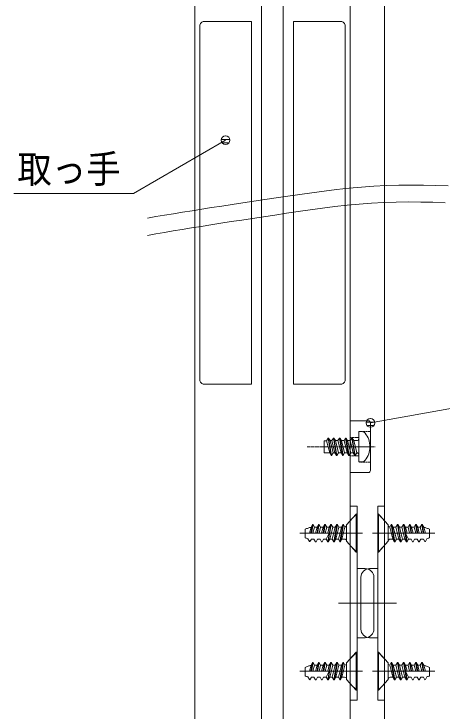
# Model space of a CAD drawing. Units: millimetres, scale not verified. Extents: x -6062 to 6062, y -3045 to 3045.
# Drawn here: x 531 to 1027, y -1266 to -459 of the extents above; entities that cross this region are included whole.
import ezdxf
from ezdxf.enums import TextEntityAlignment as Align

# ---------------------------------------------------------------- set-up
doc = ezdxf.new("R2010")
doc.units = ezdxf.units.MM
doc.header["$LTSCALE"] = 20
doc.linetypes.add('DASHED1', pattern=[1.8, 1.2, -0.6])
doc.layers.add('0-3_2寸法-3', color=7, linetype='Continuous', lineweight=9)
doc.layers.add('0-4_3一般', color=7, linetype='Continuous', lineweight=9)
doc.styles.add('ＭＳ ゴシック', font='')
doc.styles.get('ＭＳ ゴシック').set_extended_font_data('MS Gothic')

# ---------------------------------------------------------------- blocks, each defined once
blk = doc.blocks.new('グループ-11')
at = {"layer": '0-4_3一般'}
blk.add_line((54963.7, -37700), (54963.7, 16304.9), dxfattribs=at)
blk = doc.blocks.new('グループ-58')
at = {"layer": '0-4_3一般'}
for p, q in [((54303.7, -23960), (54083.7, -24210)), ((54303.7, -23960), (54323.7, -23960)), ((54303.7, -23960), (54303.7, -24840)), ((54323.7, -23960), (54323.7, -24840)), ((53254.6, -24400), (53290.3, -24200)), ((53290.3, -24200), (53258.6, -24260)), ((53303.7, -24200), (53268.1, -24400)), ((53290.3, -24200), (53303.7, -24200)), ((53338.3, -24260), (53303.7, -24200)), ((53431.7, -24200), (53396.3, -24400)), ((53397, -24260), (53431.7, -24200)), ((53409.7, -24400), (53445, -24200)), ((53431.7, -24200), (53445, -24200)), ((53479.6, -24260), (53445, -24200)), ((53573, -24200), (53537.7, -24400)), ((53551, -24400), (53586.3, -24200)), ((53714.3, -24200), (53643.7, -24600)), ((53679.7, -24260), (53714.3, -24200)), ((53714.3, -24200), (53727.7, -24200)), ((53762.3, -24260), (53727.7, -24200)), ((53855.7, -24200), (53785, -24600)), ((53821, -24260), (53855.7, -24200)), ((53855.7, -24200), (53869, -24200)), ((53903.6, -24260), (53869, -24200)), ((53997, -24200), (53926.3, -24600)), ((53962.4, -24260), (53997, -24200)), ((53997, -24200), (54010.3, -24200)), ((54045, -24260), (54010.3, -24200)), ((54083.7, -24590), (54083.7, -24210)), ((53123.7, -24311.6), (53123.7, -24511.6)), ((53258.6, -24260), (53219.9, -24400)), ((53302.3, -24400), (53338.3, -24260)), ((53338.3, -24260), (53397, -24260)), ((53397, -24260), (53360.5, -24404.6)), ((53444.3, -24400), (53479.6, -24260)), ((53479.6, -24260), (53538.4, -24260)), ((53538.4, -24260), (53503, -24400)), ((53621, -24260), (53679.7, -24260)), ((53679.7, -24260), (53644.4, -24400)), ((53691.6, -24540), (53762.3, -24260)), ((53762.3, -24260), (53821, -24260)), ((53833, -24540), (53903.6, -24260)), ((53962.4, -24260), (53903.6, -24260)), ((53974.3, -24540), (54045, -24260)), ((54343.7, -24400), (53000, -24400)), ((53123.7, -24400), (53585.6, -24400)), ((53183.2, -24532.8), (53219.7, -24595.9)), ((53233, -24597.8), (53266.4, -24540)), ((53326.4, -24540), (53266.4, -24540)), ((53326.4, -24540), (53361, -24600)), ((53374.3, -24600), (53409, -24540)), ((53467.7, -24540), (53407.7, -24540)), ((53467.7, -24540), (53502.3, -24600)), ((53515.7, -24600), (53550.3, -24540)), ((53609, -24540), (53549.1, -24540)), ((53609, -24540), (53679, -24400)), ((53609, -24540), (53643.7, -24600)), ((53657, -24600), (53691.6, -24540)), ((53750.4, -24540), (53691.6, -24540)), ((53798.3, -24600), (53833, -24540)), ((53833, -24540), (53891.7, -24540)), ((53939.7, -24600), (53974.3, -24540)), ((54033.7, -24540), (53974.3, -24540)), ((54392, -24400), (54343.7, -24400)), ((53219.7, -24595.9), (53233, -24597.8)), ((53502.3, -24600), (53515.7, -24600))]:
    blk.add_line(p, q, dxfattribs=at)
for points in [[(53538.4, -24260), (53573, -24200), (53586.3, -24200)], [(53585.6, -24400), (53621, -24260), (53586.3, -24200)], [(53643.7, -24600), (53657, -24600), (53727.7, -24200)], [(53785, -24600), (53798.3, -24600), (53869, -24200)], [(53926.3, -24600), (53939.7, -24600), (54010.3, -24200)], [(53821, -24260), (53750.4, -24540), (53785, -24600)], [(53962.4, -24260), (53891.7, -24540), (53926.3, -24600)], [(53326.4, -24540), (53361, -24600), (53374.3, -24600)], [(54083.7, -24590), (54303.7, -24840), (54323.7, -24840)]]:
    blk.add_lwpolyline(points, dxfattribs=at)
for centre, radius, start, end in [((54033.7, -24210), 50, 321.14663, 0), ((53493.7, -25135.7), 903.4, 109.66508, 114.17755), ((53493.7, -25135.7), 903.4, 105.1526, 109.66508), ((54033.7, -24210), 50, 282.29326, 321.14663), ((53271.8, -24140), 400, 248.26794, 252.79288), ((53271.8, -24140), 400, 252.79288, 257.31783), ((54033.7, -24590), 50, 45, 90), ((54033.7, -24590), 50, 0, 45)]:
    blk.add_arc(centre, radius, start, end, dxfattribs=at)
blk = doc.blocks.new('グループ-59')
at = {"layer": '0-4_3一般'}
for p, q in [((54303.7, -20760), (54083.7, -21010)), ((54303.7, -20760), (54303.7, -21640)), ((54303.7, -20760), (54323.7, -20760)), ((54323.7, -20760), (54323.7, -21640)), ((53123.7, -21111.6), (53123.7, -21311.6)), ((53258.6, -21060), (53219.9, -21200)), ((53254.6, -21200), (53290.3, -21000)), ((53290.3, -21000), (53258.6, -21060)), ((53303.7, -21000), (53268.1, -21200)), ((53290.3, -21000), (53303.7, -21000)), ((53338.3, -21060), (53397, -21060)), ((53397, -21060), (53360.5, -21204.6)), ((53431.7, -21000), (53396.3, -21200)), ((53409.7, -21200), (53445, -21000)), ((53479.6, -21060), (53538.4, -21060)), ((53538.4, -21060), (53503, -21200)), ((53573, -21000), (53537.7, -21200)), ((53538.4, -21060), (53573, -21000)), ((53551, -21200), (53586.3, -21000)), ((53573, -21000), (53586.3, -21000)), ((53585.6, -21200), (53621, -21060)), ((53621, -21060), (53586.3, -21000)), ((53621, -21060), (53679.7, -21060)), ((53679.7, -21060), (53644.4, -21200)), ((53657, -21400), (53727.7, -21000)), ((53714.3, -21000), (53727.7, -21000)), ((53821, -21060), (53750.4, -21340)), ((53762.3, -21060), (53821, -21060)), ((53798.3, -21400), (53869, -21000)), ((53855.7, -21000), (53869, -21000)), ((53962.4, -21060), (53891.7, -21340)), ((53962.4, -21060), (53903.6, -21060)), ((53939.7, -21400), (54010.3, -21000)), ((53997, -21000), (54010.3, -21000)), ((54083.7, -21390), (54083.7, -21010)), ((54343.7, -21200), (53000, -21200)), ((53123.7, -21200), (53585.6, -21200)), ((53609, -21340), (53679, -21200)), ((54392, -21200), (54343.7, -21200)), ((53183.2, -21332.8), (53219.7, -21395.9)), ((53219.7, -21395.9), (53233, -21397.8)), ((53233, -21397.8), (53266.4, -21340)), ((53326.4, -21340), (53266.4, -21340)), ((53326.4, -21340), (53361, -21400)), ((53374.3, -21400), (53409, -21340)), ((53467.7, -21340), (53407.7, -21340)), ((53609, -21340), (53549.1, -21340)), ((53609, -21340), (53643.7, -21400)), ((53643.7, -21400), (53657, -21400)), ((53657, -21400), (53691.6, -21340)), ((53750.4, -21340), (53691.6, -21340)), ((53750.4, -21340), (53785, -21400)), ((53785, -21400), (53798.3, -21400)), ((53798.3, -21400), (53833, -21340)), ((53833, -21340), (53891.7, -21340)), ((53891.7, -21340), (53926.3, -21400)), ((53926.3, -21400), (53939.7, -21400)), ((53939.7, -21400), (53974.3, -21340)), ((54033.7, -21340), (53974.3, -21340)), ((54083.7, -21390), (54303.7, -21640)), ((54303.7, -21640), (54323.7, -21640))]:
    blk.add_line(p, q, dxfattribs=at)
for points in [[(53302.3, -21200), (53338.3, -21060), (53303.7, -21000)], [(53397, -21060), (53431.7, -21000), (53445, -21000)], [(53444.3, -21200), (53479.6, -21060), (53445, -21000)], [(53679.7, -21060), (53714.3, -21000), (53643.7, -21400)], [(53691.6, -21340), (53762.3, -21060), (53727.7, -21000)], [(53821, -21060), (53855.7, -21000), (53785, -21400)], [(53833, -21340), (53903.6, -21060), (53869, -21000)], [(53962.4, -21060), (53997, -21000), (53926.3, -21400)], [(53974.3, -21340), (54045, -21060), (54010.3, -21000)], [(53326.4, -21340), (53361, -21400), (53374.3, -21400)], [(53467.7, -21340), (53502.3, -21400), (53515.7, -21400), (53550.3, -21340)]]:
    blk.add_lwpolyline(points, dxfattribs=at)
for centre, radius, start, end in [((53493.7, -21935.7), 903.4, 109.66508, 114.17755), ((53493.7, -21935.7), 903.4, 105.1526, 109.66508), ((54033.7, -21010), 50, 282.29326, 321.14663), ((54033.7, -21010), 50, 321.14663, 0), ((53271.8, -20940), 400, 248.26794, 252.79288), ((53271.8, -20940), 400, 252.79288, 257.31783), ((54033.7, -21390), 50, 45, 90), ((54033.7, -21390), 50, 0, 45)]:
    blk.add_arc(centre, radius, start, end, dxfattribs=at)
blk = doc.blocks.new('グループ-62')
at = {"layer": '0-4_3一般'}
for p, q in [((54803.7, -24840), (54803.7, -23960)), ((54803.7, -23960), (54823.7, -23960)), ((54823.7, -24840), (54823.7, -23960)), ((55043.7, -24210), (54823.7, -23960)), ((55043.7, -24210), (55043.7, -24590)), ((55117, -24200), (55082.4, -24260)), ((55117, -24200), (55130.3, -24200)), ((55130.3, -24200), (55165, -24260)), ((55201, -24600), (55130.3, -24200)), ((55258.3, -24200), (55223.7, -24260)), ((55258.3, -24200), (55271.7, -24200)), ((55271.7, -24200), (55306.3, -24260)), ((55342.3, -24600), (55271.7, -24200)), ((55399.7, -24200), (55365, -24260)), ((55399.7, -24200), (55413, -24200)), ((55413, -24200), (55447.6, -24260)), ((55483.7, -24600), (55413, -24200)), ((55541, -24200), (55576.3, -24400)), ((55589.7, -24400), (55554.3, -24200)), ((55682.3, -24200), (55647.7, -24260)), ((55682.3, -24200), (55717.7, -24400)), ((55682.3, -24200), (55695.7, -24200)), ((55695.7, -24200), (55730.3, -24260)), ((55731, -24400), (55695.7, -24200)), ((55823.7, -24200), (55789, -24260)), ((55823.7, -24200), (55837, -24200)), ((55859.2, -24400), (55823.7, -24200)), ((55868.8, -24260), (55837, -24200)), ((55837, -24200), (55872.7, -24400)), ((55082.4, -24260), (55153, -24540)), ((55223.7, -24260), (55165, -24260)), ((55223.7, -24260), (55294.4, -24540)), ((55306.3, -24260), (55365, -24260)), ((55365, -24260), (55435.7, -24540)), ((55447.6, -24260), (55506.4, -24260)), ((55483, -24400), (55447.6, -24260)), ((55589, -24260), (55647.7, -24260)), ((55624.3, -24400), (55589, -24260)), ((55647.7, -24260), (55683, -24400)), ((55730.3, -24260), (55789, -24260)), ((55766.8, -24404.6), (55730.3, -24260)), ((55789, -24260), (55825, -24400)), ((55907.4, -24400), (55868.8, -24260)), ((56003.7, -24511.6), (56003.7, -24311.6)), ((54783.7, -24400), (54735.3, -24400)), ((56127.3, -24400), (54783.7, -24400)), ((55153, -24540), (55093.7, -24540)), ((55153, -24540), (55187.7, -24600)), ((55235.6, -24540), (55294.4, -24540)), ((55294.4, -24540), (55329, -24600)), ((55435.7, -24540), (55377, -24540)), ((55435.7, -24540), (55470.3, -24600)), ((55448.3, -24400), (55518.3, -24540)), ((55483.7, -24600), (55518.3, -24540)), ((55578.3, -24540), (55518.3, -24540)), ((55541.7, -24400), (56003.7, -24400)), ((55577, -24540), (55611.7, -24600)), ((55625, -24600), (55659.6, -24540)), ((55719.6, -24540), (55659.6, -24540)), ((55718.4, -24540), (55753, -24600)), ((55766.3, -24600), (55801, -24540)), ((55861, -24540), (55801, -24540)), ((55861, -24540), (55894.3, -24597.8)), ((55907.7, -24595.9), (55944.1, -24532.8)), ((55611.7, -24600), (55625, -24600)), ((55894.3, -24597.8), (55907.7, -24595.9))]:
    blk.add_line(p, q, dxfattribs=at)
for points in [[(55117, -24200), (55187.7, -24600), (55201, -24600)], [(55258.3, -24200), (55329, -24600), (55342.3, -24600)], [(55399.7, -24200), (55470.3, -24600), (55483.7, -24600)], [(55541, -24200), (55506.4, -24260), (55541.7, -24400)], [(55541, -24200), (55554.3, -24200), (55589, -24260)], [(55201, -24600), (55235.6, -24540), (55165, -24260)], [(55342.3, -24600), (55377, -24540), (55306.3, -24260)], [(55753, -24600), (55766.3, -24600), (55801, -24540)], [(54803.7, -24840), (54823.7, -24840), (55043.7, -24590)]]:
    blk.add_lwpolyline(points, dxfattribs=at)
for centre, radius, start, end in [((55093.7, -24210), 50, 180, 218.85337), ((55093.7, -24210), 50, 218.85337, 257.70674), ((55633.7, -25135.7), 903.4, 70.33492, 74.8474), ((55633.7, -25135.7), 903.4, 65.82245, 70.33492), ((55093.7, -24590), 50, 90, 135), ((55855.6, -24140), 400, 282.68217, 287.20712), ((55855.6, -24140), 400, 287.20712, 291.73206), ((55093.7, -24590), 50, 135, 180)]:
    blk.add_arc(centre, radius, start, end, dxfattribs=at)
blk = doc.blocks.new('グループ-63')
at = {"layer": '0-4_3一般'}
for p, q in [((54803.7, -20760), (54823.7, -20760)), ((54803.7, -21640), (54803.7, -20760)), ((55043.7, -21010), (54823.7, -20760)), ((54823.7, -21640), (54823.7, -20760)), ((55043.7, -21010), (55043.7, -21390)), ((55117, -21000), (55130.3, -21000)), ((55117, -21000), (55187.7, -21400)), ((55235.6, -21340), (55165, -21060)), ((55223.7, -21060), (55165, -21060)), ((55258.3, -21000), (55271.7, -21000)), ((55258.3, -21000), (55329, -21400)), ((55377, -21340), (55306.3, -21060)), ((55306.3, -21060), (55365, -21060)), ((55399.7, -21000), (55413, -21000)), ((55399.7, -21000), (55470.3, -21400)), ((55483, -21200), (55447.6, -21060)), ((55447.6, -21060), (55506.4, -21060)), ((55541, -21000), (55506.4, -21060)), ((55506.4, -21060), (55541.7, -21200)), ((55541, -21000), (55576.3, -21200)), ((55541, -21000), (55554.3, -21000)), ((55589.7, -21200), (55554.3, -21000)), ((55554.3, -21000), (55589, -21060)), ((55624.3, -21200), (55589, -21060)), ((55589, -21060), (55647.7, -21060)), ((55682.3, -21000), (55717.7, -21200)), ((55731, -21200), (55695.7, -21000)), ((55766.8, -21204.6), (55730.3, -21060)), ((55730.3, -21060), (55789, -21060)), ((55859.2, -21200), (55823.7, -21000)), ((55823.7, -21000), (55837, -21000)), ((55837, -21000), (55872.7, -21200)), ((55868.8, -21060), (55837, -21000)), ((55907.4, -21200), (55868.8, -21060)), ((56003.7, -21311.6), (56003.7, -21111.6)), ((54783.7, -21200), (54735.3, -21200)), ((56127.3, -21200), (54783.7, -21200)), ((55448.3, -21200), (55518.3, -21340)), ((55541.7, -21200), (56003.7, -21200)), ((54823.7, -21640), (55043.7, -21390)), ((55153, -21340), (55093.7, -21340)), ((55153, -21340), (55187.7, -21400)), ((55187.7, -21400), (55201, -21400)), ((55201, -21400), (55235.6, -21340)), ((55235.6, -21340), (55294.4, -21340)), ((55294.4, -21340), (55329, -21400)), ((55329, -21400), (55342.3, -21400)), ((55342.3, -21400), (55377, -21340)), ((55435.7, -21340), (55377, -21340)), ((55435.7, -21340), (55470.3, -21400)), ((55470.3, -21400), (55483.7, -21400)), ((55483.7, -21400), (55518.3, -21340)), ((55578.3, -21340), (55518.3, -21340)), ((55719.6, -21340), (55659.6, -21340)), ((55718.4, -21340), (55753, -21400)), ((55766.3, -21400), (55801, -21340)), ((55861, -21340), (55801, -21340)), ((55861, -21340), (55894.3, -21397.8)), ((55894.3, -21397.8), (55907.7, -21395.9)), ((55907.7, -21395.9), (55944.1, -21332.8)), ((54803.7, -21640), (54823.7, -21640))]:
    blk.add_line(p, q, dxfattribs=at)
for points in [[(55117, -21000), (55082.4, -21060), (55153, -21340)], [(55201, -21400), (55130.3, -21000), (55165, -21060)], [(55258.3, -21000), (55223.7, -21060), (55294.4, -21340)], [(55342.3, -21400), (55271.7, -21000), (55306.3, -21060)], [(55399.7, -21000), (55365, -21060), (55435.7, -21340)], [(55483.7, -21400), (55413, -21000), (55447.6, -21060)], [(55682.3, -21000), (55647.7, -21060), (55683, -21200)], [(55682.3, -21000), (55695.7, -21000), (55730.3, -21060)], [(55823.7, -21000), (55789, -21060), (55825, -21200)], [(55577, -21340), (55611.7, -21400), (55625, -21400), (55659.6, -21340)], [(55753, -21400), (55766.3, -21400), (55801, -21340)]]:
    blk.add_lwpolyline(points, dxfattribs=at)
for centre, radius, start, end in [((55093.7, -21010), 50, 180, 218.85337), ((55093.7, -21010), 50, 218.85337, 257.70674), ((55633.7, -21935.7), 903.4, 70.33492, 74.8474), ((55633.7, -21935.7), 903.4, 65.82245, 70.33492), ((55855.6, -20940), 400, 287.20712, 291.73206), ((55093.7, -21390), 50, 135, 180), ((55093.7, -21390), 50, 90, 135), ((55855.6, -20940), 400, 282.68217, 287.20712)]:
    blk.add_arc(centre, radius, start, end, dxfattribs=at)
blk = doc.blocks.new('グループ-67')
at = {"layer": '0-4_3一般'}
for p, q in [((54963.7, -20573.6), (54803.7, -20573.6)), ((54803.7, -22023.6), (54803.7, -20573.6)), ((54963.7, -20933.6), (54963.7, -20573.6)), ((54803.7, -20750), (54963.7, -20910)), ((54963.7, -25073.6), (54963.7, -20933.6)), ((54678.8, -21200), (55093.8, -21200)), ((54963.7, -21490), (54803.7, -21650)), ((54803.7, -22023.6), (54613.7, -22023.6)), ((54803.7, -22023.6), (54803.7, -23623.6)), ((54413.7, -22223.6), (54413.7, -23423.6)), ((54238.1, -22823.6), (55236.1, -22823.6)), ((54803.7, -23623.6), (54613.7, -23623.6)), ((54803.7, -25073.6), (54803.7, -23623.6)), ((54803.7, -23950), (54963.7, -24110)), ((54678.8, -24400), (55132.8, -24400)), ((54963.7, -24690), (54803.7, -24850)), ((54803.7, -25073.6), (54963.7, -25073.6))]:
    blk.add_line(p, q, dxfattribs=at)
for centre, start, end in [((54613.7, -22223.6), 135, 180), ((54613.7, -22223.6), 90, 135), ((54613.7, -23423.6), 180, 225), ((54613.7, -23423.6), 225, 270)]:
    blk.add_arc(centre, 200, start, end, dxfattribs=at)
blk = doc.blocks.new('グループ-70')
at = {"layer": '0-4_3一般'}
for p, q in [((54163.7, -20573.6), (54163.7, -20933.6)), ((54323.7, -20573.6), (54163.7, -20573.6)), ((54323.7, -20573.6), (54323.7, -22023.6)), ((54163.7, -20910), (54323.7, -20750)), ((54163.7, -20933.6), (54163.7, -25073.6)), ((54033.5, -21200), (54448.5, -21200)), ((54323.7, -21650), (54163.7, -21490)), ((54513.7, -22023.6), (54323.7, -22023.6)), ((54323.7, -23623.6), (54323.7, -22023.6)), ((54713.7, -23423.6), (54713.7, -22223.6)), ((53891.2, -22823.6), (54889.2, -22823.6)), ((54513.7, -23623.6), (54323.7, -23623.6)), ((54323.7, -23623.6), (54323.7, -25073.6)), ((54163.7, -24110), (54323.7, -23950)), ((53994.5, -24400), (54448.5, -24400)), ((54323.7, -24850), (54163.7, -24690)), ((54163.7, -25073.6), (54323.7, -25073.6))]:
    blk.add_line(p, q, dxfattribs=at)
for centre, start, end in [((54513.7, -22223.6), 45, 90), ((54513.7, -22223.6), 0, 45), ((54513.7, -23423.6), 270, 315), ((54513.7, -23423.6), 315, 0)]:
    blk.add_arc(centre, 200, start, end, dxfattribs=at)
blk = doc.blocks.new('グループ-73')
at = {"layer": '0-4_3一般'}
for p, q in [((50678.7, -9451.2), (50678.7, -17651.2)), ((54048.7, -17651.2), (54048.7, -9451.2))]:
    blk.add_line(p, q, dxfattribs=at)
for points in [[(50778.7, -17751.2), (51878.7, -17751.2), (51878.7, -9351.2), (50778.7, -9351.2)], [(53948.7, -9351.2), (52848.7, -9351.2), (52848.7, -17751.2), (53948.7, -17751.2)]]:
    blk.add_lwpolyline(points, dxfattribs=at)
for centre, start, end in [((50778.7, -9451.2), 90, 135), ((53948.7, -9451.2), 45, 90), ((50778.7, -9451.2), 135, 180), ((53948.7, -9451.2), 0, 45), ((50778.7, -17651.2), 180, 225), ((50778.7, -17651.2), 225, 270), ((53948.7, -17651.2), 270, 315), ((53948.7, -17651.2), 315, 0)]:
    blk.add_arc(centre, 100, start, end, dxfattribs=at)
blk = doc.blocks.new('グループ-75')
at = {"layer": '0-4_3一般'}
for p, q in [((52113.7, 13704.9), (52113.7, -35100)), ((52613.7, -35100), (52613.7, 13704.9))]:
    blk.add_line(p, q, dxfattribs=at)
blk.add_lwpolyline([(54163.7, 16304.9), (54163.7, -37700), (50563.7, -37700), (50563.7, 16304.9)], close=True, dxfattribs=at)
blk = doc.blocks.new('グループ-103')
at = {"layer": '0-4_3一般'}
for points in [[(49467.3, -13903.7), (49662.3, -13870.5), (49863, -13836.9), (50069.5, -13802.8), (50281.7, -13768.3), (50499.7, -13733.3), (50723.4, -13697.8), (50952.9, -13661.9), (51188.1, -13625.5), (51429.1, -13588.7), (51675.9, -13551.4), (51928.4, -13513.6), (52186.7, -13475.4), (52450.7, -13436.7), (52720.4, -13397.6), (52996, -13358), (53277.2, -13317.9), (53564, -13277.7), (53851.9, -13241.6), (54139.7, -13210.9), (54427.5, -13185.5), (54715.1, -13165.6), (55002.7, -13151), (55290.2, -13141.8), (55577.6, -13137.9), (55865, -13139.5), (56152.2, -13146.4), (56439.4, -13158.7)], [(49467.3, -14303.7), (49660.3, -14270.3), (49858.9, -14236.4), (50063.3, -14202.1), (50273.3, -14167.3), (50489, -14132.1), (50710.5, -14096.4), (50937.6, -14060.2), (51170.4, -14023.6), (51408.9, -13986.4), (51653.2, -13948.9), (51903.1, -13910.8), (52158.7, -13872.3), (52420, -13833.3), (52687, -13793.9), (52959.7, -13754), (53238.1, -13713.6), (53521.8, -13673), (53806.8, -13636.6), (54091.7, -13605.5), (54376.5, -13579.8), (54661.2, -13559.5), (54945.9, -13544.6), (55230.4, -13535), (55514.9, -13530.8), (55799.4, -13532), (56083.7, -13538.5), (56368, -13550.4)]]:
    blk.add_lwpolyline(points, dxfattribs=at)
for name in ['グループ-75', 'グループ-11', 'グループ-73', 'グループ-70', 'グループ-67', 'グループ-59', 'グループ-63', 'グループ-58', 'グループ-62']:
    blk.add_blockref(name, (0, 0), dxfattribs=at)
blk = doc.blocks.new('グループ-104')
at = {"layer": '0-4_3一般'}
blk.add_blockref('グループ-103', (0, 0), dxfattribs=at)
blk = doc.blocks.new('グループ-165')
at = {"layer": '0-4_3一般'}
for p, q in [((54583.7, -18600), (54163.7, -18600)), ((54163.7, -18600), (54163.7, -18990)), ((54633.7, -18845), (54633.7, -18650)), ((54363.7, -18850), (54435.9, -18850)), ((54633.7, -19555), (54633.7, -18845)), ((53665, -19002.2), (53651.7, -19004.1)), ((53722.3, -19400), (53651.7, -19004.1)), ((53665, -19002.2), (53735.7, -19400)), ((53698.4, -19060), (53665, -19002.2)), ((53775.7, -19000), (53846.3, -19400)), ((53823.6, -19060), (53789, -19000)), ((53917, -19000), (53882.4, -19060)), ((53930.3, -19000), (53917, -19000)), ((54001, -19400), (53930.3, -19000)), ((53965, -19060), (53930.3, -19000)), ((54058.3, -19000), (54129, -19400)), ((54106.3, -19060), (54071.7, -19000)), ((54163.7, -18990), (54163.7, -19410)), ((54199.7, -19000), (54165, -19060)), ((54213, -19000), (54199.7, -19000)), ((54283.7, -19400), (54213, -19000)), ((54247.6, -19060), (54213, -19000)), ((53615.2, -19067.2), (53563.7, -19067.2)), ((53563.7, -19067.2), (53563.7, -19340)), ((53823.6, -19060), (53882.4, -19060)), ((53894.3, -19340), (53823.6, -19060)), ((53882.4, -19060), (53953, -19340)), ((53965, -19060), (54023.7, -19060)), ((54106.3, -19060), (54165, -19060)), ((54177, -19340), (54106.3, -19060)), ((54165, -19060), (54235.7, -19340)), ((54318.3, -19340), (54247.6, -19060)), ((54247.6, -19060), (54313.7, -19060)), ((53690.6, -19340), (53563.7, -19340)), ((53770.3, -19340), (53811.7, -19340)), ((53846.3, -19400), (53811.7, -19340)), ((53859.7, -19400), (53894.3, -19340)), ((53894.3, -19340), (53953, -19340)), ((54035.6, -19340), (54094.4, -19340)), ((54129, -19400), (54094.4, -19340)), ((54142.3, -19400), (54177, -19340)), ((54177, -19340), (54235.7, -19340)), ((54283.7, -19400), (54318.2, -19340.2)), ((54318.2, -19340.2), (54318.3, -19340)), ((53735.7, -19400), (53722.3, -19400)), ((53859.7, -19400), (53846.3, -19400)), ((54001, -19400), (53987.7, -19400)), ((54142.3, -19400), (54129, -19400)), ((54163.7, -19410), (54163.7, -19800)), ((54283.7, -19400), (54270.3, -19400)), ((54363.7, -19550), (54363.7, -19390)), ((54435.9, -19550), (54363.7, -19550)), ((54633.7, -19750), (54633.7, -19555)), ((54163.7, -19800), (54583.7, -19800))]:
    blk.add_line(p, q, dxfattribs=at)
at = {"layer": '0-4_3一般', "linetype": 'DASHED1'}
for p, q in [((54363.7, -18990), (54363.7, -18865)), ((54383.7, -18845), (54633.7, -18845)), ((54163.7, -18990), (54363.7, -18990)), ((54363.7, -19200), (54363.7, -18990)), ((54672, -19200), (53172, -19200)), ((54008.1, -19200), (54748.1, -19200)), ((54363.7, -19200), (54363.7, -19410)), ((54623.7, -19200), (54672, -19200)), ((54163.7, -19410), (54363.7, -19410)), ((54363.7, -19410), (54363.7, -19535)), ((54383.7, -19555), (54633.7, -19555))]:
    blk.add_line(p, q, dxfattribs=at)
at = {"layer": '0-4_3一般'}
for points in [[(54363.7, -19390), (54363.7, -19010), (54363.7, -18850)], [(53651.7, -19004.1), (53615.2, -19067.2), (53690.6, -19340), (53722.3, -19400)], [(53775.7, -19000), (53741, -19060), (53811.7, -19340)], [(53859.7, -19400), (53789, -19000), (53775.7, -19000)], [(53917, -19000), (53987.7, -19400), (53953, -19340)], [(54058.3, -19000), (54023.7, -19060), (54094.4, -19340)], [(54142.3, -19400), (54071.7, -19000), (54058.3, -19000)], [(54199.7, -19000), (54270.3, -19400), (54235.7, -19340)], [(53735.7, -19400), (53770.3, -19340), (53699.6, -19060)], [(53770.3, -19340), (53699.6, -19060), (53741, -19060)], [(54001, -19400), (54035.6, -19340), (53965, -19060)]]:
    blk.add_lwpolyline(points, dxfattribs=at)
for centre, radius, start, end in [((54583.7, -18650), 50, 0, 90), ((54435.9, -18950), 100, 38.68219, 90), ((54123.7, -19200), 500, 0, 38.68219), ((54313.7, -19010), 50, 270, 0), ((54123.7, -19200), 500, 321.31781, 0), ((54313.7, -19390), 50, 0, 84.8103), ((54435.9, -19450), 100, 270, 321.31781), ((54583.7, -19750), 50, 270, 0)]:
    blk.add_arc(centre, radius, start, end, dxfattribs=at)
at = {"layer": '0-4_3一般', "linetype": 'DASHED1'}
for centre, start, end in [((54383.7, -18865), 90, 180), ((54383.7, -19535), 180, 270)]:
    blk.add_arc(centre, 20, start, end, dxfattribs=at)

msp = doc.modelspace()

# ---------------------------------------------------------------- linework, layer by layer
at = {"layer": '0-3_2寸法-3'}
for p, q in [((781.33, -604.07), (771.54, -604.07)), ((776.62, -600.07), (776.24, -600.07)), ((776.62, -600.07), (776.24, -600.07)), ((780.43, -608.07), (772.44, -608.07)), ((1630.68, -807.5), (944.18, -932.5)), ((944.34, -927.51), (944.02, -927.51)), ((944.34, -927.51), (944.02, -927.51)), ((949.08, -931.51), (939.29, -931.51)), ((948.18, -935.51), (940.19, -935.51))]:
    msp.add_line(p, q, dxfattribs=at)
msp.add_lwpolyline([(776.43, -605.06), (669.63, -666.72), (531.11, -666.72)], dxfattribs=at)
for centre in [(776.43, -605.06), (776.43, -605.06), (944.18, -932.5), (944.18, -932.5)]:
    msp.add_circle(centre, 5.01, dxfattribs=at)

# ---------------------------------------------------------------- block references
at = {"layer": '0-4_3一般', "xscale": 0.05, "yscale": 0.05}
for name in ['グループ-104', 'グループ-165']:
    msp.add_blockref(name, (-1787.5, 0), dxfattribs=at)

# ---------------------------------------------------------------- texts
at = {"layer": '0-3_2寸法-3', "style": 'ＭＳ ゴシック', "width": 0.9}
msp.add_text('取っ手', height=32.55, dxfattribs=at).set_placement((534.97, -664.33), align=Align.BOTTOM_LEFT)

doc.saveas('drawing.dxf')
